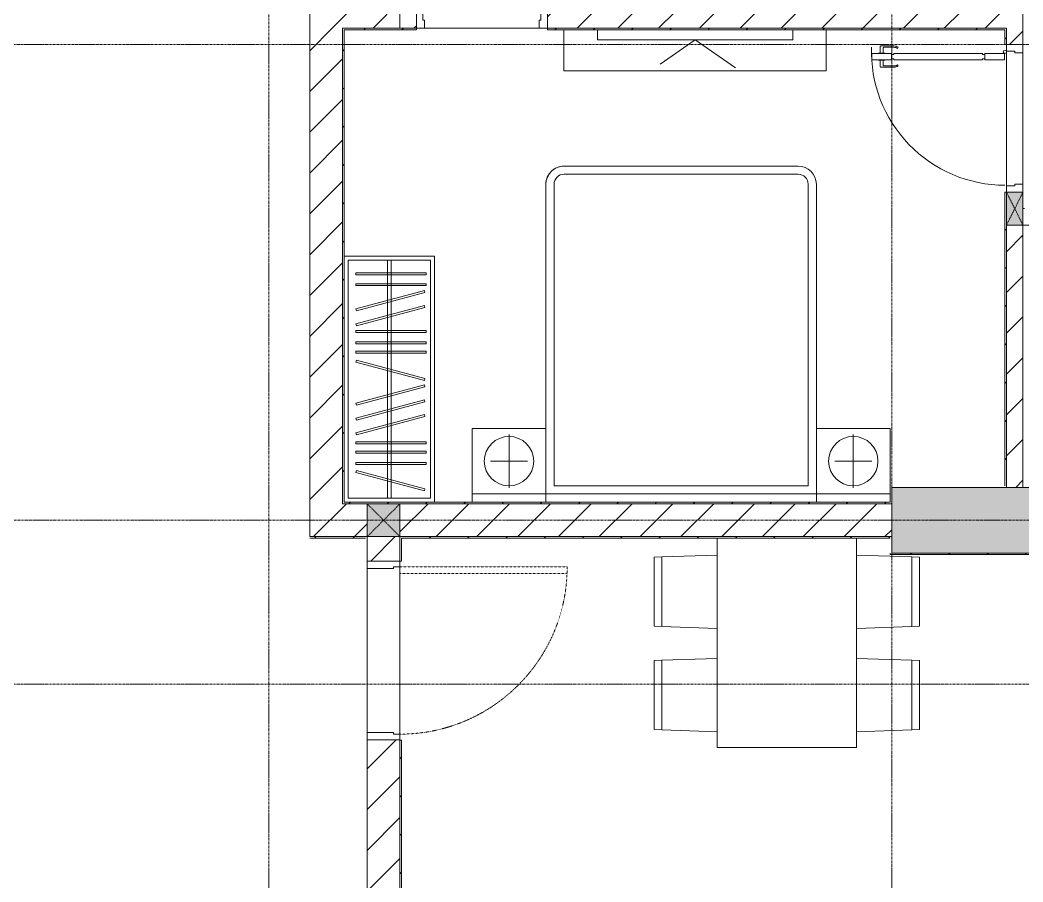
# Model space of a CAD drawing. Header units: millimetres. Extents: x -24439 to 198341, y -52871 to 149926.
# Drawn here: x 116735 to 122853, y 23331 to 28587 of the extents above; entities that cross this region are included whole.
import ezdxf

# ---------------------------------------------------------------- set-up
doc = ezdxf.new("R2010")
doc.units = ezdxf.units.MM
for name, pattern in [('Dash', [6, 3, -3]), ('Grid Line', [22.225, 12.7, -3.175, 3.175, -3.175]), ('NET VAN', [1.06, 0.53, -0.53])]:
    doc.linetypes.add(name, pattern=pattern)
for name, color, linetype, lineweight in [('0-1', 7, 'Continuous', 5), ('A-DETL-GENF-1', 9, 'Continuous', 9), ('A-DETL-GENF-2', 9, 'NET VAN', 9), ('A-DOOR', 31, 'Continuous', 9), ('A-DOOR-1', 9, 'Continuous', 9), ('A-DOOR-FRAM', 31, 'Continuous', 9), ('A-FLOR', 192, 'Continuous', 9), ('A-FLOR-1', 9, 'Continuous', 9), ('A-WALL', 113, 'Continuous', 9), ('A-WALL-1', 253, 'Continuous', 18), ('A-WALL-2', 9, 'Continuous', 9), ('A-WALL-3', 113, 'Continuous', 18), ('A-WALL-PATT-1', 10, 'Continuous', 9), ('A-WALL-PATT-2', 9, 'Continuous', 9), ('A-WALL-PATT-3', 111, 'Continuous', 9), ('I-FURN-1', 9, 'Continuous', 9), ('I-WALL-1', 253, 'Continuous', 18), ('I-WALL-3', 2, 'Continuous', 18), ('S-COLS', 52, 'Continuous', 9), ('S-COLS-1', 254, 'Continuous', 5), ('S-COLS-2', 253, 'Continuous', 18), ('S-COLS-3', 9, 'Continuous', 9), ('S-COLS-4', 52, 'Continuous', 18), ('S-COLS-5', 52, 'Dash', 9), ('S-COLS-HDLN', 52, 'Dash', 9), ('S-COLS-HDLN-1', 9, 'Dash', 9), ('S-GRID-1', 1, 'Grid Line', 9)]:
    doc.layers.add(name, color=color, linetype=linetype, lineweight=lineweight)
pattern_1 = [(45, (0, 0), (-124.4508, 124.4508), [])]
pattern_2 = [(45, (0, 0), (-116.67262, 116.67262), [])]

# ---------------------------------------------------------------- blocks, each defined once
blk = doc.blocks.new('M_Concrete-Rectangular-Column2 - 400x1300-812637-TKCS_MB ĐỊNH VỊ CAO ĐỘ THIẾT KẾ')
at = {"layer": 'S-COLS-3'}
blk.add_hatch(color=256, dxfattribs=at).paths.add_polyline_path([(-650, 200), (-650, -200), (650, -200), (650, 200), (165.2, 200)])
at = {"layer": 'S-COLS-2'}
for p, q in [((-650, 200), (650, 200)), ((-650, -200), (-650, 200)), ((650, 200), (650, -200)), ((650, -200), (-650, -200))]:
    blk.add_line(p, q, dxfattribs=at)
blk = doc.blocks.new('NCV_TKTC_KET CAU_rvt-1-TKCS_MB ĐỊNH VỊ CAO ĐỘ THIẾT KẾ')
at = {"layer": 'S-COLS-3'}
blk.add_blockref('M_Concrete-Rectangular-Column2 - 400x1300-812637-TKCS_MB ĐỊNH VỊ CAO ĐỘ THIẾT KẾ', (122702.6, 25536.9), dxfattribs=at)
blk = doc.blocks.new('DOOR_CW_01 CANH MO-PANEL KINH - DIW_01-900x2200-CỬA GỖ VÂN LAMINATE-553375-TKCS_MB ĐỊNH VỊ CAO ĐỘ THIẾT KẾ')
at = {"layer": 'A-DETL-GENF-1'}
for p, q in [((-397, -182), (-397, -62)), ((-397, -62), (-357, -62)), ((-357, -62), (-357, -182)), ((-357, -182), (-397, -182)), ((-391, -196), (-391, -182)), ((-391, -182), (-363, -182)), ((-363, -182), (-363, -196)), ((-397, -196), (-391, -196)), ((-397, -738), (-397, -196)), ((-357, -196), (-363, -196)), ((-357, -196), (-357, -738)), ((-433.9, -711.2), (-427.3, -715.8)), ((-320.1, -711.2), (-326.7, -715.8)), ((-442, -737), (-442, -816.5)), ((-434, -799.5), (-434, -737)), ((-399, -792.2), (-399, -831.8)), ((-397, -792.2), (-399, -792.2)), ((-397, -738), (-391, -738)), ((-357, -752), (-397, -752)), ((-397, -752), (-397, -872)), ((-397, -792.2), (-397, -831.8)), ((-391, -752), (-391, -738)), ((-363, -752), (-391, -752)), ((-357, -738), (-363, -738)), ((-363, -738), (-363, -752)), ((-357, -872), (-357, -752)), ((-357, -792.2), (-357, -831.8)), ((-357, -792.2), (-355, -792.2)), ((-355, -792.2), (-355, -831.8)), ((-320, -799.5), (-320, -737)), ((-312, -737), (-312, -816.5)), ((-399, -820.5), (-438, -820.5)), ((-399, -803.5), (-430, -803.5)), ((-399, -831.8), (-397, -831.8)), ((-355, -831.8), (-357, -831.8)), ((-355, -803.5), (-324, -803.5)), ((-355, -820.5), (-316, -820.5)), ((-397, -872), (-357, -872))]:
    blk.add_line(p, q, dxfattribs=at)
blk.add_circle((-407, -60), 10, dxfattribs=at)
for centre, radius, start, end in [((-407, -60), 814, 268, 0), ((-397, -737), 45, 145, 180), ((-397, -737), 37, 145, 180), ((-357, -737), 37, 0, 35), ((-357, -737), 45, 360, 35), ((-438, -816.5), 4, 180, 270), ((-430, -799.5), 4, 180, 270), ((-324, -799.5), 4, 270, 0), ((-316, -816.5), 4, 270, 0)]:
    blk.add_arc(centre, radius, start, end, dxfattribs=at)
at = {"layer": 'A-DOOR-1'}
for p, q in [((-450, -50), (-450, 50)), ((-450, 50), (-400, 50)), ((-400, 50), (-400, 0)), ((400, 0), (400, 50)), ((400, 50), (450, 50)), ((450, 50), (450, -50)), ((-410, -50), (-450, -50)), ((-410, 0), (-410, -50)), ((-400, 0), (-410, 0)), ((-407, -50), (-382, -50)), ((410, 0), (400, 0)), ((410, -50), (410, 0)), ((450, -50), (410, -50))]:
    blk.add_line(p, q, dxfattribs=at)
blk = doc.blocks.new('DOOR_CW_01 CANH MO-PANEL KINH - DIG_02-800x2200-CỬA NHÔM KÍNH-400864-TKCS_MB ĐỊNH VỊ CAO ĐỘ THIẾT KẾ')
at = {"layer": 'A-DETL-GENF-1'}
for p, q in [((-347, 772), (-307, 772)), ((-347, 652), (-347, 772)), ((-307, 772), (-307, 652)), ((-392, 637), (-392, 716.5)), ((-349, 720.5), (-388, 720.5)), ((-384, 699.5), (-384, 637)), ((-349, 703.5), (-380, 703.5)), ((-349, 731.8), (-347, 731.8)), ((-349, 692.2), (-349, 731.8)), ((-347, 692.2), (-349, 692.2)), ((-347, 692.2), (-347, 731.8)), ((-307, 692.2), (-307, 731.8)), ((-305, 731.8), (-307, 731.8)), ((-307, 692.2), (-305, 692.2)), ((-305, 692.2), (-305, 731.8)), ((-305, 720.5), (-266, 720.5)), ((-305, 703.5), (-274, 703.5)), ((-270, 699.5), (-270, 637)), ((-262, 637), (-262, 716.5)), ((-383.9, 611.2), (-377.3, 615.8)), ((-307, 652), (-347, 652)), ((-347, 638), (-341, 638)), ((-347, 638), (-347, 196)), ((-313, 652), (-341, 652)), ((-341, 652), (-341, 638)), ((-313, 638), (-313, 652)), ((-307, 638), (-313, 638)), ((-307, 196), (-307, 638)), ((-270.1, 611.2), (-276.7, 615.8)), ((-347, 196), (-341, 196)), ((-341, 196), (-341, 182)), ((-307, 196), (-313, 196)), ((-313, 182), (-313, 196)), ((-307, 182), (-347, 182)), ((-347, 182), (-347, 62)), ((-341, 182), (-313, 182)), ((-307, 62), (-307, 182)), ((-347, 62), (-307, 62))]:
    blk.add_line(p, q, dxfattribs=at)
blk.add_circle((-357, 60), 10, dxfattribs=at)
for centre, radius, start, end in [((-357, 60), 714, 360, 92), ((-388, 716.5), 4, 90, 180), ((-380, 699.5), 4, 90, 180), ((-274, 699.5), 4, 0, 90), ((-266, 716.5), 4, 0, 90), ((-347, 637), 45, 180, 215), ((-347, 637), 37, 180, 215), ((-307, 637), 37, 325, 0), ((-307, 637), 45, 325, 0)]:
    blk.add_arc(centre, radius, start, end, dxfattribs=at)
at = {"layer": 'A-DOOR-1'}
for p, q in [((-360, 50), (-400, 50)), ((-400, 50), (-400, -50)), ((-360, 0), (-360, 50)), ((-350, 0), (-360, 0)), ((-357, 50), (-332, 50)), ((-350, -50), (-350, 0)), ((360, 0), (350, 0)), ((350, 0), (350, -50)), ((400, 50), (360, 50)), ((360, 50), (360, 0)), ((400, -50), (400, 50)), ((-400, -50), (-350, -50)), ((350, -50), (400, -50))]:
    blk.add_line(p, q, dxfattribs=at)
blk = doc.blocks.new('G1_SOF - BO TRU - 100x200-V79-TKCS_MB ĐỊNH VỊ CAO ĐỘ THIẾT KẾ')
at = {"layer": 'S-COLS-3'}
blk.add_hatch(color=256, dxfattribs=at).paths.add_polyline_path([(-50, -100), (50, -100), (50, 100), (-50, 100)])
at = {"layer": 'S-COLS-2'}
for p, q in [((50, 100), (-50, 100)), ((-50, 100), (-50, -100)), ((50, -100), (50, 100))]:
    blk.add_line(p, q, dxfattribs=at)
at = {"layer": 'S-COLS-HDLN-1'}
for p, q in [((50, 100), (-50, -100)), ((-50, 100), (50, -100))]:
    blk.add_line(p, q, dxfattribs=at)
blk = doc.blocks.new('GIUONG NGU-2TAB-1600x2000 - GIUONG NGU-2TAB-1600x2000-842839-TKCS_MB ĐỊNH VỊ CAO ĐỘ THIẾT KẾ')
at = {"layer": 'I-FURN-1'}
for p, q in [((8.5, 0), (8.5, -50)), ((458.5, -50), (458.5, 0)), ((458.5, 0), (458.5, -50)), ((2108.2, -50), (2108.2, 0)), ((458.5, -50), (8.5, -50)), ((8.5, -50), (8.5, -450.3)), ((8.5, -50), (458.5, -50)), ((458.5, -50), (8.5, -50)), ((8.5, -50), (8.5, -450.3)), ((458.5, -450.3), (458.5, -50)), ((2108.2, -50), (458.5, -50)), ((458.5, -50), (458.5, -1938.9)), ((458.5, -50), (2108.2, -50)), ((458.5, -1938.9), (458.5, -50)), ((458.5, -450.3), (458.5, -50)), ((458.5, -50), (2108.2, -50)), ((2108.2, 0), (2108.2, -50)), ((2558.2, -50), (2108.2, -50)), ((2108.2, -50), (2108.2, -450.3)), ((2108.2, -1938.9), (2108.2, -50)), ((2108.2, -50), (2558.2, -50)), ((2108.2, -50), (2558.2, -50)), ((2108.2, -450.3), (2108.2, -50)), ((2108.2, -50), (2108.2, -1938.9)), ((2558.2, -50), (2558.2, 0)), ((2558.2, -450.3), (2558.2, -50)), ((2558.2, -50), (2558.2, -450.3)), ((233.5, -86.8), (233.5, -413.5)), ((508.5, -100), (2058.2, -100)), ((508.5, -1938.9), (508.5, -100)), ((2058.2, -100), (2058.2, -1938.9)), ((2333.2, -86.8), (2333.2, -413.5)), ((120.2, -250.2), (346.8, -250.2)), ((2446.5, -250.2), (2219.8, -250.2)), ((8.5, -450.3), (458.5, -450.3)), ((8.5, -450.3), (458.5, -450.3)), ((2108.2, -450.3), (2558.2, -450.3)), ((2558.2, -450.3), (2108.2, -450.3)), ((1997.1, -2000), (569.6, -2000)), ((569.6, -2050), (1997.1, -2050)), ((1997.1, -2050), (569.6, -2050))]:
    blk.add_line(p, q, dxfattribs=at)
for centre in [(233.5, -250.2), (2333.2, -250.2)]:
    blk.add_circle(centre, 150.7, dxfattribs=at)
for centre, radius, start, end in [((569.6, -1938.9), 111.1, 180, 270), ((569.6, -1938.9), 111.1, 180, 270), ((569.6, -1938.9), 61.1, 180, 270), ((1997.1, -1938.9), 111.1, 270, 360), ((1997.1, -1938.9), 61.1, 270, 0), ((1997.1, -1938.9), 111.1, 270, 0)]:
    blk.add_arc(centre, radius, start, end, dxfattribs=at)
blk = doc.blocks.new('TU QUAN AO-SUITE ROOM_3 - TU QUAN AO-SUITE ROOM_3-V80-TKCS_MB ĐỊNH VỊ CAO ĐỘ THIẾT KẾ')
at = {"layer": 'I-FURN-1'}
for p, q in [((-550, 1500), (0, 1500)), ((0, 1500), (-550, 1500)), ((-24, 1476), (-526, 1476)), ((-526, 1476), (-526, 600)), ((-526, 1476), (-526, 24)), ((-287, 576), (-287, 1476)), ((-263, 576), (-263, 1476)), ((-24, 24), (-24, 1476)), ((0, 1500), (0, 0)), ((0, 0), (0, 1500)), ((-480.1, 1386.9), (-480.1, 1398.9)), ((-480.1, 1398.9), (-50.1, 1398.9)), ((-480.1, 1386.9), (-480.1, 1398.9)), ((-50.1, 1386.9), (-480.1, 1386.9)), ((-50.1, 1398.9), (-50.1, 1386.9)), ((-480.1, 1320.5), (-480.1, 1332.5)), ((-480.1, 1332.5), (-50.1, 1332.5)), ((-480.1, 1320.5), (-480.1, 1332.5)), ((-50.1, 1320.5), (-480.1, 1320.5)), ((-478.3, 1178.1), (-61.3, 1289.9)), ((-61.3, 1289.9), (-58.2, 1278.3)), ((-50.1, 1332.5), (-50.1, 1320.5)), ((-58.2, 1278.3), (-475.2, 1166.5)), ((-478.3, 1086.9), (-61.3, 1198.6)), ((-475.2, 1166.5), (-478.3, 1178.1)), ((-58.2, 1187.1), (-475.2, 1075.3)), ((-61.3, 1198.6), (-58.2, 1187.1)), ((-480.1, 1035.3), (-480.1, 1047.3)), ((-480.1, 1047.3), (-50.1, 1047.3)), ((-480.1, 1035.3), (-480.1, 1047.3)), ((-475.2, 1075.3), (-478.3, 1086.9)), ((-50.1, 1047.3), (-50.1, 1035.3)), ((-50.1, 1035.3), (-480.1, 1035.3)), ((-480.1, 965.8), (-480.1, 977.8)), ((-480.1, 977.8), (-50.1, 977.8)), ((-480.1, 965.8), (-480.1, 977.8)), ((-50.1, 965.8), (-480.1, 965.8)), ((-480.1, 908.6), (-480.1, 920.6)), ((-480.1, 920.6), (-50.1, 920.6)), ((-480.1, 908.6), (-480.1, 920.6)), ((-50.1, 977.8), (-50.1, 965.8)), ((-50.1, 920.6), (-50.1, 908.6)), ((-50.1, 908.6), (-480.1, 908.6)), ((-475.2, 865.5), (-478.3, 853.9)), ((-58.2, 753.7), (-475.2, 865.5)), ((-478.3, 853.9), (-61.3, 742.1)), ((-61.3, 742.1), (-58.2, 753.7)), ((-478.3, 603.1), (-61.3, 714.9)), ((-58.2, 703.3), (-475.2, 591.5)), ((-61.3, 714.9), (-58.2, 703.3)), ((-478.3, 511.9), (-61.3, 623.6)), ((-58.2, 612.1), (-475.2, 500.3)), ((-61.3, 623.6), (-58.2, 612.1)), ((-526, 24), (-526, 600)), ((-475.2, 591.5), (-478.3, 603.1)), ((-287, 24), (-287, 576)), ((-263, 24), (-263, 576)), ((-478.3, 423.1), (-61.3, 534.9)), ((-475.2, 500.3), (-478.3, 511.9)), ((-58.2, 523.3), (-475.2, 411.5)), ((-61.3, 534.9), (-58.2, 523.3)), ((-480.1, 368.4), (-480.1, 356.4)), ((-50.1, 368.4), (-480.1, 368.4)), ((-475.2, 411.5), (-478.3, 423.1)), ((-50.1, 356.4), (-50.1, 368.4)), ((-480.1, 356.4), (-50.1, 356.4)), ((-480.1, 311.2), (-480.1, 299.2)), ((-50.1, 311.2), (-480.1, 311.2)), ((-50.1, 299.2), (-50.1, 311.2)), ((-480.1, 299.2), (-50.1, 299.2)), ((-480.1, 241.7), (-480.1, 229.7)), ((-50.1, 241.7), (-480.1, 241.7)), ((-480.1, 229.7), (-50.1, 229.7)), ((-475.2, 192.7), (-478.3, 181.1)), ((-58.2, 80.9), (-475.2, 192.7)), ((-50.1, 229.7), (-50.1, 241.7)), ((-478.3, 181.1), (-61.3, 69.4)), ((-61.3, 69.4), (-58.2, 80.9)), ((-526, 24), (-24, 24))]:
    blk.add_line(p, q, dxfattribs=at)
blk = doc.blocks.new('RES_BAN AN - RES_BAN AN-850636-TKCS_MB ĐỊNH VỊ CAO ĐỘ THIẾT KẾ')
at = {"layer": 'I-FURN-1'}
for p, q in [((0, 250), (1600, 250)), ((0, 0), (0, 250)), ((1600, 250), (1600, 0))]:
    blk.add_line(p, q, dxfattribs=at)
blk = doc.blocks.new('KE TIVI-2 - KE TIVI-2-850637-TKCS_MB ĐỊNH VỊ CAO ĐỘ THIẾT KẾ')
at = {"layer": 'I-FURN-1'}
for p, q in [((0, 60), (-245.7, 232.1)), ((213, 209.1), (0, 60)), ((-595.6, 60), (595.6, 60)), ((-595.6, 0), (-595.6, 60)), ((595.6, 60), (595.6, 0))]:
    blk.add_line(p, q, dxfattribs=at)
blk = doc.blocks.new('RES_BAN AN 1 - RES_BAN AN 1-V81-TKCS_MB ĐỊNH VỊ CAO ĐỘ THIẾT KẾ')
at = {"layer": 'I-FURN-1'}
for p, q in [((-425, 1275), (425, 1275)), ((-425, 0), (-425, 1275)), ((425, 1275), (425, 0)), ((-761.9, 1168.8), (-809.6, 1167.2)), ((-809.6, 1167.2), (-809.6, 745.3)), ((-425, 1180), (-761.9, 1168.8)), ((-761.9, 1168.8), (-761.9, 743.8)), ((-761.9, 743.8), (-761.9, 1168.8)), ((-425, 732.5), (-425, 1180)), ((425, 1180), (761.9, 1168.8)), ((425, 732.5), (425, 1180)), ((761.9, 1168.8), (761.9, 743.8)), ((761.9, 1168.8), (761.9, 743.8)), ((809.6, 1167.2), (761.9, 1168.8)), ((809.6, 745.3), (809.6, 1167.2)), ((-809.6, 745.3), (-761.9, 743.8)), ((-761.9, 743.8), (-425, 732.5)), ((761.9, 743.8), (425, 732.5)), ((761.9, 743.8), (809.6, 745.3)), ((-809.6, 536.9), (-761.9, 538.5)), ((-809.6, 115.1), (-809.6, 536.9)), ((-425, 549.7), (-761.9, 538.5)), ((-761.9, 538.5), (-761.9, 113.5)), ((-761.9, 538.5), (-761.9, 113.5)), ((-425, 102.3), (-425, 549.7)), ((425, 549.7), (761.9, 538.5)), ((425, 102.3), (425, 549.7)), ((761.9, 538.5), (761.9, 113.5)), ((761.9, 538.5), (809.6, 536.9)), ((761.9, 113.5), (761.9, 538.5)), ((809.6, 536.9), (809.6, 115.1)), ((-761.9, 113.5), (-809.6, 115.1)), ((-761.9, 113.5), (-425, 102.3)), ((761.9, 113.5), (425, 102.3)), ((809.6, 115.1), (761.9, 113.5))]:
    blk.add_line(p, q, dxfattribs=at)
blk = doc.blocks.new('NCV_TKTC_TANG 1_rvt-1-TKCS_MB ĐỊNH VỊ CAO ĐỘ THIẾT KẾ')
at = {"layer": 'A-WALL-PATT-1'}
h = blk.add_hatch(dxfattribs=at)
h.set_pattern_fill('FP_2', color=256, style=0, pattern_type=2)
h.set_pattern_definition(pattern_1)
h.paths.add_polyline_path([(122752.6, 25736.9), (122852.6, 25736.9), (122852.6, 27336.9), (122752.6, 27336.9), (122752.6, 25746.9)])
h.paths.add_polyline_path([(122767.7, 28436.9), (122852.6, 28436.9), (122852.6, 28736.5), (122752.6, 28736.5), (122752.6, 28436.9)])
h.paths.add_polyline_path([(122802.6, 29536.5), (122852.6, 29536.5), (122852.6, 30436.9), (122752.6, 30436.9), (122752.6, 29536.5), (122767.7, 29536.5)])
h = blk.add_hatch(dxfattribs=at)
h.set_pattern_fill('FP_2', color=256, style=0, pattern_type=2)
h.set_pattern_definition(pattern_1)
h.paths.add_polyline_path([(120346.8, 28536.9), (120852.6, 28536.9), (120852.6, 28636.9), (119952.6, 28636.9), (119952.6, 28536.9)])
h.paths.add_polyline_path([(119052.6, 28536.9), (119152.6, 28536.9), (119152.6, 28636.9), (119052.6, 28636.9)])
h = blk.add_hatch(dxfattribs=at)
h.set_pattern_fill('FP_2', color=256, style=0, pattern_type=2)
h.set_pattern_definition(pattern_1)
h.paths.add_polyline_path([(120852.6, 28536.9), (122752.6, 28536.9), (122752.6, 28636.9), (120852.6, 28636.9)])
at = {"layer": 'A-WALL-PATT-2'}
h = blk.add_hatch(dxfattribs=at)
h.set_pattern_fill('FP_3', color=256, style=0, pattern_type=2)
h.set_pattern_definition(pattern_2)
h.paths.add_polyline_path([(122752.6, 28526.9), (122752.6, 28536.9), (119952.6, 28536.9), (119952.6, 28526.9), (122742.6, 28526.9)])
h.paths.add_polyline_path([(119152.6, 28526.9), (119152.6, 28536.9), (118702.6, 28536.9), (118702.6, 28526.9), (119136.4, 28526.9)])
h = blk.add_hatch(dxfattribs=at)
h.set_pattern_fill('FP_3', color=256, style=0, pattern_type=2)
h.set_pattern_definition(pattern_2)
h.paths.add_polyline_path([(118702.6, 25636.9), (118712.6, 25636.9), (118712.6, 28526.9), (118702.6, 28526.9), (118702.6, 27049.5)])
h = blk.add_hatch(dxfattribs=at)
h.set_pattern_fill('FP_3', color=256, style=0, pattern_type=2)
h.set_pattern_definition(pattern_2)
h.paths.add_polyline_path([(122752.6, 25746.9), (122752.6, 27536.9), (122742.6, 27536.9), (122742.6, 25746.9)])
h.paths.add_polyline_path([(122742.6, 28436.9), (122752.6, 28436.9), (122752.6, 28526.9), (122742.6, 28526.9), (122742.6, 28444.9)])
h = blk.add_hatch(dxfattribs=at)
h.set_pattern_fill('FP_3', color=256, style=0, pattern_type=2)
h.set_pattern_definition(pattern_2)
h.paths.add_polyline_path([(122052.6, 25636.9), (122052.6, 25646.9), (118712.6, 25646.9), (118712.6, 25636.9), (121557.2, 25636.9)])
h = blk.add_hatch(dxfattribs=at)
h.set_pattern_fill('FP_3', color=256, style=0, pattern_type=2)
h.set_pattern_definition(pattern_2)
h.paths.add_polyline_path([(119062.6, 22436.9), (119062.6, 24196.5), (119052.6, 24196.5), (119052.6, 22436.9)])
h.paths.add_polyline_path([(119062.6, 25286.5), (119062.6, 25436.9), (119052.6, 25436.9), (119052.6, 25286.5)])
h = blk.add_hatch(dxfattribs=at)
h.set_pattern_fill('FP_3', color=256, style=0, pattern_type=2)
h.set_pattern_definition(pattern_2)
h.paths.add_polyline_path([(119062.6, 25426.9), (122042.4, 25426.9), (122042.4, 25436.9), (119062.6, 25436.9)])
h = blk.add_hatch(dxfattribs=at)
h.set_pattern_fill('FP_3', color=256, style=0, pattern_type=2)
h.set_pattern_definition(pattern_2)
h.paths.add_polyline_path([(122042.4, 25326.9), (123352.4, 25326.9), (123352.4, 25336.9), (122042.4, 25336.9)])
at = {"layer": 'A-FLOR-1'}
for p, q in [((119902.6, 28536.9), (119202.6, 28536.9)), ((119202.6, 28536.9), (119902.6, 28536.9)), ((122752.6, 27576.9), (122752.6, 28396.9)), ((122852.6, 28386.9), (122852.6, 27586.9)), ((122052.4, 25336.9), (122052.4, 25436.9)), ((119052.7, 24196.5), (119052.7, 25286.5)), ((118852.7, 25242.4), (118852.7, 24242.4)), ((119052.6, 25252.4), (119052.6, 24232.4))]:
    blk.add_line(p, q, dxfattribs=at)
at = {"layer": 'A-WALL-1'}
for p, q in [((119052.6, 28636.9), (119052.6, 28536.9)), ((120852.6, 28536.9), (122752.6, 28536.9)), ((122752.6, 28536.9), (122752.6, 28526.9)), ((122862.6, 27436.9), (122852.6, 27436.9)), ((122852.6, 25736.9), (122852.6, 27336.9)), ((122852.6, 27336.9), (122902.6, 27336.9)), ((122752.6, 25746.9), (122752.6, 25736.9))]:
    blk.add_line(p, q, dxfattribs=at)
at = {"layer": 'A-WALL-2'}
for p, q in [((122852.6, 28436.9), (122852.6, 28736.5)), ((119052.6, 28536.9), (119152.6, 28536.9)), ((119152.6, 28536.9), (119052.6, 28536.9)), ((119902.6, 28536.9), (119202.6, 28536.9)), ((119952.6, 28536.9), (120852.6, 28536.9)), ((120852.6, 28536.9), (119952.6, 28536.9)), ((122752.6, 28526.9), (122752.6, 28436.9)), ((122752.6, 28436.9), (122752.6, 28526.9)), ((122752.6, 27576.9), (122752.6, 28396.9)), ((122852.6, 28386.9), (122852.6, 27586.9)), ((122752.6, 27336.9), (122752.6, 25746.9)), ((122752.6, 25746.9), (122752.6, 27336.9))]:
    blk.add_line(p, q, dxfattribs=at)
at = {"layer": 'I-WALL-1'}
for p, q in [((119052.6, 28536.9), (118702.6, 28536.9)), ((118702.6, 28536.9), (118702.6, 28526.9)), ((118702.6, 28526.9), (118702.6, 25636.9)), ((118712.6, 28526.9), (119152.6, 28526.9)), ((118712.6, 25646.9), (118712.6, 28526.9)), ((119152.6, 28526.9), (119152.6, 28536.9)), ((119952.6, 28536.9), (119952.6, 28526.9)), ((119952.6, 28526.9), (122742.6, 28526.9)), ((122752.6, 28536.9), (120852.6, 28536.9)), ((122742.6, 28526.9), (122742.6, 28436.9)), ((122752.6, 28526.9), (122752.6, 28536.9)), ((122742.6, 28436.9), (122752.6, 28436.9)), ((122752.6, 27536.9), (122742.6, 27536.9)), ((122742.6, 27536.9), (122742.6, 25746.9)), ((118702.6, 25636.9), (118712.6, 25636.9)), ((122042.6, 25646.9), (118712.6, 25646.9)), ((118712.6, 25636.9), (122052.6, 25636.9)), ((119052.6, 25436.9), (119052.6, 25287.4)), ((119062.6, 25436.9), (119052.6, 25436.9)), ((122042.4, 25436.9), (119062.6, 25436.9)), ((119062.6, 25286.5), (119062.6, 25426.9)), ((119062.6, 25426.9), (122042.4, 25426.9)), ((122042.4, 25336.9), (122042.4, 25326.9)), ((122042.4, 25326.9), (123352.4, 25326.9)), ((119052.6, 25286.5), (119062.6, 25286.5)), ((119052.6, 24196.5), (119052.6, 22436.9)), ((119062.6, 24196.5), (119052.6, 24196.5)), ((119062.6, 22446.9), (119062.6, 24196.5))]:
    blk.add_line(p, q, dxfattribs=at)
at = {"layer": 'A-DOOR-1'}
blk.add_blockref('DOOR_CW_01 CANH MO-PANEL KINH - DIG_02-800x2200-CỬA NHÔM KÍNH-400864-TKCS_MB ĐỊNH VỊ CAO ĐỘ THIẾT KẾ', (119552.6, 28586.9), dxfattribs=at)
at = {"layer": 'A-DOOR-1', "rotation": 269.9999999999995}
blk.add_blockref('DOOR_CW_01 CANH MO-PANEL KINH - DIW_01-900x2200-CỬA GỖ VÂN LAMINATE-553375-TKCS_MB ĐỊNH VỊ CAO ĐỘ THIẾT KẾ', (122802.6, 27986.9), dxfattribs=at)
at = {"layer": 'I-FURN-1', "rotation": 180}
for name, p in [('RES_BAN AN - RES_BAN AN-850636-TKCS_MB ĐỊNH VỊ CAO ĐỘ THIẾT KẾ', (121652.6, 28526.9)), ('KE TIVI-2 - KE TIVI-2-850637-TKCS_MB ĐỊNH VỊ CAO ĐỘ THIẾT KẾ', (120852.6, 28526.9)), ('GIUONG NGU-2TAB-1600x2000 - GIUONG NGU-2TAB-1600x2000-842839-TKCS_MB ĐỊNH VỊ CAO ĐỘ THIẾT KẾ', (122051, 25646.9)), ('RES_BAN AN 1 - RES_BAN AN 1-V81-TKCS_MB ĐỊNH VỊ CAO ĐỘ THIẾT KẾ', (121412.6, 25426.9))]:
    blk.add_blockref(name, p, dxfattribs=at)
at = {"layer": 'I-FURN-1'}
blk.add_blockref('TU QUAN AO-SUITE ROOM_3 - TU QUAN AO-SUITE ROOM_3-V80-TKCS_MB ĐỊNH VỊ CAO ĐỘ THIẾT KẾ', (119262.6, 25646.9), dxfattribs=at)
at = {"layer": 'S-COLS-3', "rotation": 180}
blk.add_blockref('G1_SOF - BO TRU - 100x200-V79-TKCS_MB ĐỊNH VỊ CAO ĐỘ THIẾT KẾ', (122802.6, 27436.9), dxfattribs=at)
blk = doc.blocks.new('FD_05 - FD_05-1000x2200mm-835433-TKCS_MB ĐỊNH VỊ CAO ĐỘ THIẾT KẾ')
at = {"layer": 'A-DETL-GENF-2'}
for p, q in [((510, -100), (470, -100)), ((470, -100), (470, -1120)), ((510, -1120), (510, -100)), ((470, -1120), (510, -1120))]:
    blk.add_line(p, q, dxfattribs=at)
blk.add_arc((510, -100), 1020, 180, 267.75253, dxfattribs=at)
at = {"layer": 'A-DOOR-FRAM'}
for p, q in [((-545, 100), (-500, 100)), ((-545, -100), (-545, 100)), ((-500, 100), (-500, -60)), ((500, 100), (545, 100)), ((500, -60), (500, 100)), ((545, 100), (545, -100)), ((-500, -60), (-510, -60)), ((-510, -60), (-510, -100)), ((510, -60), (500, -60)), ((510, -100), (510, -60)), ((-510, -100), (-545, -100)), ((545, -100), (510, -100))]:
    blk.add_line(p, q, dxfattribs=at)
blk = doc.blocks.new('G1_SOF - BO TRU - 200x200-3051103-TKCS_MB ĐỊNH VỊ CAO ĐỘ THIẾT KẾ')
at = {"layer": 'S-COLS-HDLN'}
for p, q in [((-100, -100), (100, 100)), ((100, -100), (-100, 100))]:
    blk.add_line(p, q, dxfattribs=at)

msp = doc.modelspace()

# ---------------------------------------------------------------- hatches: boundary and pattern name
at = {"layer": 'A-WALL-PATT-3'}
h = msp.add_hatch(dxfattribs=at)
h.set_pattern_fill('FP_1', color=256, style=0, pattern_type=2)
h.set_pattern_definition(pattern_1)
h.paths.add_polyline_path([(118531.1, 28536.9), (119052.6, 28536.9), (119052.6, 28736.9), (118502.6, 28736.9), (118502.6, 28536.9)])
h = msp.add_hatch(dxfattribs=at)
h.set_pattern_fill('FP_1', color=256, style=0, pattern_type=2)
h.set_pattern_definition(pattern_1)
h.paths.add_polyline_path([(118702.6, 25636.9), (118702.6, 28536.9), (118502.6, 28536.9), (118502.6, 25636.9)])
h = msp.add_hatch(dxfattribs=at)
h.set_pattern_fill('FP_1', color=256, style=0, pattern_type=2)
h.set_pattern_definition(pattern_1)
h.paths.add_polyline_path([(121557.2, 25436.9), (122052.6, 25436.9), (122052.6, 25636.9), (119052.6, 25636.9), (119052.6, 25436.9), (119136.4, 25436.9)])
h.paths.add_polyline_path([(118502.5, 25436.9), (118852.6, 25436.9), (118852.6, 25636.9), (118502.5, 25636.9)])
h = msp.add_hatch(dxfattribs=at)
h.set_pattern_fill('FP_8', color=256, style=0, pattern_type=2)
h.set_pattern_definition(pattern_2)
h.paths.add_polyline_path([(118842.5, 25426.9), (118842.5, 25436.9), (118502.5, 25436.9), (118502.5, 25426.9)])
h = msp.add_hatch(dxfattribs=at)
h.set_pattern_fill('FP_1', color=256, style=0, pattern_type=2)
h.set_pattern_definition(pattern_1)
h.paths.add_polyline_path([(118852.6, 21486.9), (119052.6, 21486.9), (119052.6, 24197.4), (118852.6, 24197.4), (118852.6, 21625.2)])
h.paths.add_polyline_path([(118852.6, 25287.4), (119052.6, 25287.4), (119052.6, 25436.9), (118852.6, 25436.9)])
at = {"layer": 'S-COLS-1'}
msp.add_hatch(color=256, dxfattribs=at).paths.add_polyline_path([(118852.6, 25436.9), (119052.6, 25436.9), (119052.6, 25636.9), (118852.6, 25636.9)])

# ---------------------------------------------------------------- linework, layer by layer
at = {"layer": 'A-FLOR'}
for p, q in [((118502.5, 25636.9), (118502.5, 29586.9)), ((118852.5, 21486.9), (118852.5, 25436.9))]:
    msp.add_line(p, q, dxfattribs=at)
at = {"layer": 'A-WALL'}
for p, q in [((118852.6, 25287.4), (118852.6, 25636.9)), ((119052.6, 25636.9), (119052.6, 25436.9)), ((119052.6, 25436.9), (118852.6, 25436.9)), ((118852.6, 24242.4), (118852.6, 25242.4)), ((119052.6, 25252.4), (119052.6, 24232.4)), ((118852.6, 24197.4), (118852.6, 21286.9))]:
    msp.add_line(p, q, dxfattribs=at)
at = {"layer": 'A-WALL-3'}
for p, q in [((119052.6, 28536.9), (119052.6, 30437)), ((118502.6, 29586.9), (118502.6, 25636.9)), ((118702.6, 25636.9), (118702.6, 28536.9)), ((118702.6, 28536.9), (119052.6, 28536.9)), ((118502.5, 25636.9), (118502.5, 25436.9)), ((118852.6, 25636.9), (118702.6, 25636.9)), ((122052.6, 25636.9), (119052.6, 25636.9)), ((118502.5, 25436.9), (118852.6, 25436.9)), ((119052.6, 25436.9), (122052.6, 25436.9)), ((119052.6, 25287.4), (119052.6, 25436.9)), ((119052.6, 21486.9), (119052.6, 24197.4))]:
    msp.add_line(p, q, dxfattribs=at)
at = {"layer": 'I-WALL-3'}
for p, q in [((118842.5, 25436.9), (118502.5, 25436.9)), ((118502.5, 25426.9), (118842.5, 25426.9))]:
    msp.add_line(p, q, dxfattribs=at)
at = {"layer": 'S-COLS'}
for p, q in [((118852.6, 25636.9), (118852.6, 25436.9)), ((119052.6, 25436.9), (119052.6, 25636.9)), ((118852.6, 25436.9), (119052.6, 25436.9))]:
    msp.add_line(p, q, dxfattribs=at)
at = {"layer": 'S-COLS-4'}
msp.add_line((119052.6, 25636.9), (118852.6, 25636.9), dxfattribs=at)
at = {"layer": 'S-GRID-1'}
for p, q in [((118252.6, 20960.6), (118252.6, 80482.7)), ((122052.6, 20960.6), (122052.6, 80482.7)), ((131551.8, 28436.9), (29351.8, 28436.9)), ((128757.8, 25536.9), (32145.8, 25536.9)), ((131551.8, 24536.9), (29351.8, 24536.9))]:
    msp.add_line(p, q, dxfattribs=at)

# ---------------------------------------------------------------- block references
at = {"layer": '0-1'}
for name in ['NCV_TKTC_KET CAU_rvt-1-TKCS_MB ĐỊNH VỊ CAO ĐỘ THIẾT KẾ', 'NCV_TKTC_TANG 1_rvt-1-TKCS_MB ĐỊNH VỊ CAO ĐỘ THIẾT KẾ']:
    msp.add_blockref(name, (0, 0), dxfattribs=at)
at = {"layer": 'A-DOOR', "rotation": 90.00000000000007}
msp.add_blockref('FD_05 - FD_05-1000x2200mm-835433-TKCS_MB ĐỊNH VỊ CAO ĐỘ THIẾT KẾ', (118952.6, 24742.4), dxfattribs=at)
at = {"layer": 'S-COLS-5', "rotation": 180}
msp.add_blockref('G1_SOF - BO TRU - 200x200-3051103-TKCS_MB ĐỊNH VỊ CAO ĐỘ THIẾT KẾ', (118952.6, 25536.9), dxfattribs=at)

doc.saveas('drawing.dxf')
